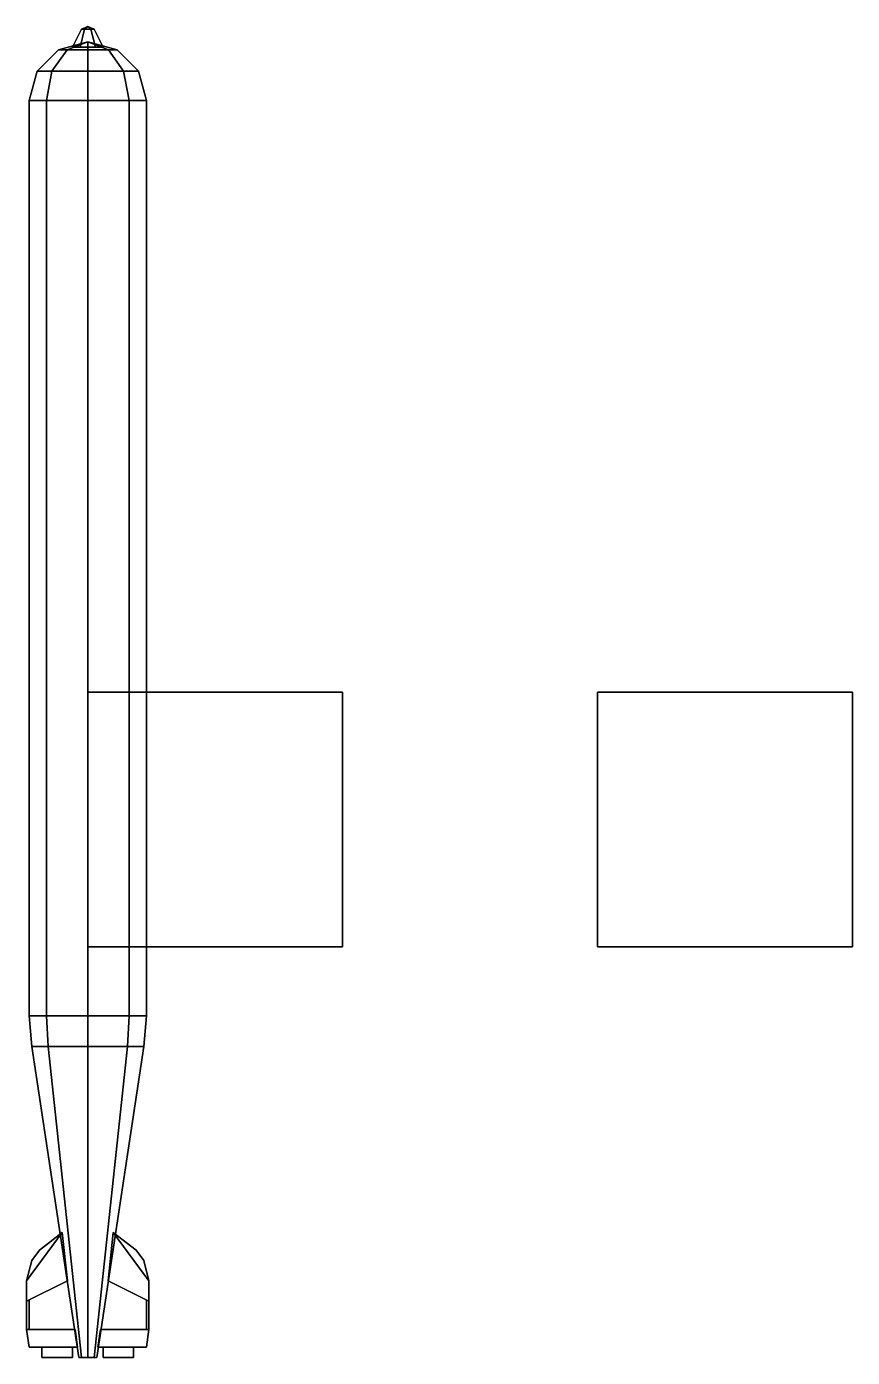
# Model space of a CAD drawing. Header units: millimetres. Extents: x -0.24 to 3, y -2.61 to 2.61.
import ezdxf

# ---------------------------------------------------------------- set-up
doc = ezdxf.new("R2010")
doc.units = ezdxf.units.MM

msp = doc.modelspace()

# ---------------------------------------------------------------- linework, layer by layer
for points in [[(-0.0125, 2.6, -0.0217), (-0.025, 2.6), (0, 2.61)], [(-0.025, 2.6), (-0.0125, 2.6, 0.0217), (0, 2.61)], [(0.0125, 2.6, -0.0217), (-0.0125, 2.6, -0.0217), (0, 2.61)], [(-0.0125, 2.6, 0.0217), (0.0125, 2.6, 0.0217), (0, 2.61)], [(0.025, 2.6), (0.0125, 2.6, -0.0217), (0, 2.61)], [(0.0125, 2.6, 0.0217), (0.025, 2.6), (0, 2.61)], [(-0.03, 2.53, -0.052), (-0.06, 2.53), (-0.025, 2.6), (-0.0125, 2.6, -0.0217)], [(-0.06, 2.53), (-0.03, 2.53, 0.052), (-0.0125, 2.6, 0.0217), (-0.025, 2.6)], [(0.03, 2.53, -0.052), (-0.03, 2.53, -0.052), (-0.0125, 2.6, -0.0217), (0.0125, 2.6, -0.0217)], [(-0.03, 2.53, 0.052), (0.03, 2.53, 0.052), (0.0125, 2.6, 0.0217), (-0.0125, 2.6, 0.0217)], [(0.06, 2.53), (0.03, 2.53, -0.052), (0.0125, 2.6, -0.0217), (0.025, 2.6)], [(0.03, 2.53, 0.052), (0.06, 2.53), (0.025, 2.6), (0.0125, 2.6, 0.0217)], [(-0.115, 2.5192), (-0.1992, 2.435), (-0.1408, 2.435, 0.1408), (-0.0813, 2.5192, 0.0813)], [(-0.0813, 2.5192, -0.0813), (-0.1408, 2.435, -0.1408), (-0.1992, 2.435), (-0.115, 2.5192)], [(-0.0813, 2.5192, 0.0813), (-0.1408, 2.435, 0.1408), (0, 2.435, 0.1992), (0, 2.5192, 0.115)], [(0, 2.5192, -0.115), (0, 2.435, -0.1992), (-0.1408, 2.435, -0.1408), (-0.0813, 2.5192, -0.0813)], [(0, 2.55), (-0.115, 2.5192), (-0.0813, 2.5192, 0.0813), (0, 2.55)], [(0, 2.55), (-0.0813, 2.5192, -0.0813), (-0.115, 2.5192), (0, 2.55)], [(0, 2.55), (-0.0813, 2.5192, 0.0813), (0, 2.5192, 0.115), (0, 2.55)], [(0, 2.55), (0, 2.5192, -0.115), (-0.0813, 2.5192, -0.0813), (0, 2.55)], [(0, 2.55), (0, 2.5192, 0.115), (0.0813, 2.5192, 0.0813), (0, 2.55)], [(0, 2.55), (0.0813, 2.5192, 0.0813), (0.115, 2.5192), (0, 2.55)], [(0, 2.55), (0.115, 2.5192), (0.0813, 2.5192, -0.0813), (0, 2.55)], [(0, 2.55), (0.0813, 2.5192, -0.0813), (0, 2.5192, -0.115), (0, 2.55)], [(0, 2.5192, 0.115), (0, 2.435, 0.1992), (0.1408, 2.435, 0.1408), (0.0813, 2.5192, 0.0813)], [(0.0813, 2.5192, -0.0813), (0.1408, 2.435, -0.1408), (0, 2.435, -0.1992), (0, 2.5192, -0.115)], [(0.0813, 2.5192, 0.0813), (0.1408, 2.435, 0.1408), (0.1992, 2.435), (0.115, 2.5192)], [(0.115, 2.5192), (0.1992, 2.435), (0.1408, 2.435, -0.1408), (0.0813, 2.5192, -0.0813)], [(-0.1992, 2.435), (-0.23, 2.32), (-0.1626, 2.32, 0.1626), (-0.1408, 2.435, 0.1408)], [(-0.1408, 2.435, -0.1408), (-0.1626, 2.32, -0.1626), (-0.23, 2.32), (-0.1992, 2.435)], [(-0.1408, 2.435, 0.1408), (-0.1626, 2.32, 0.1626), (0, 2.32, 0.23), (0, 2.435, 0.1992)], [(0, 2.435, -0.1992), (0, 2.32, -0.23), (-0.1626, 2.32, -0.1626), (-0.1408, 2.435, -0.1408)], [(0, 2.435, 0.1992), (0, 2.32, 0.23), (0.1626, 2.32, 0.1626), (0.1408, 2.435, 0.1408)], [(0.1408, 2.435, -0.1408), (0.1626, 2.32, -0.1626), (0, 2.32, -0.23), (0, 2.435, -0.1992)], [(0.1408, 2.435, 0.1408), (0.1626, 2.32, 0.1626), (0.23, 2.32), (0.1992, 2.435)], [(0.1992, 2.435), (0.23, 2.32), (0.1626, 2.32, -0.1626), (0.1408, 2.435, -0.1408)], [(-0.1626, 2.32, 0.1626), (-0.23, 2.32), (-0.23, -1.27), (-0.1626, -1.27, 0.1626)], [(-0.23, 2.32), (-0.1626, 2.32, -0.1626), (-0.1626, -1.27, -0.1626), (-0.23, -1.27)], [(0, 2.32, 0.23), (-0.1626, 2.32, 0.1626), (-0.1626, -1.27, 0.1626), (0, -1.27, 0.23)], [(-0.1626, 2.32, -0.1626), (0, 2.32, -0.23), (0, -1.27, -0.23), (-0.1626, -1.27, -0.1626)], [(0.1626, 2.32, 0.1626), (0, 2.32, 0.23), (0, -1.27, 0.23), (0.1626, -1.27, 0.1626)], [(0, 2.32, -0.23), (0.1626, 2.32, -0.1626), (0.1626, -1.27, -0.1626), (0, -1.27, -0.23)], [(0.23, 2.32), (0.1626, 2.32, 0.1626), (0.1626, -1.27, 0.1626), (0.23, -1.27)], [(0.1626, 2.32, -0.1626), (0.23, 2.32), (0.23, -1.27), (0.1626, -1.27, -0.1626)], [(1, 0, 2.25), (1, 0, 1.25), (0, 0, 1.25), (0, 0, 2.25)], [(1, 0, 1.25), (1, -1, 1.25), (0, -1, 1.25), (0, 0, 1.25)], [(0, 0, 1.25), (0, -1, 1.25), (0, -1, 2.25), (0, 0, 2.25)], [(0, 0, 2.25), (0, -1, 2.25), (1, -1, 2.25), (1, 0, 2.25)], [(1, -1, 2.25), (1, -1, 1.25), (1, 0, 1.25), (1, 0, 2.25)], [(3, 0, 1.25), (3, -1, 1.25), (2, -1, 1.25), (2, 0, 1.25)], [(2, 0, 1.25), (2, -1, 1.25), (3, -1, 1.25), (3, 0, 1.25)], [(0, -1, 2.25), (0, -1, 1.25), (1, -1, 1.25), (1, -1, 2.25)], [(-0.1626, -1.27, 0.1626), (-0.23, -1.27), (-0.22, -1.39), (-0.1556, -1.39, 0.1556)], [(-0.23, -1.27), (-0.1626, -1.27, -0.1626), (-0.1556, -1.39, -0.1556), (-0.22, -1.39)], [(0, -1.27, 0.23), (-0.1626, -1.27, 0.1626), (-0.1556, -1.39, 0.1556), (0, -1.39, 0.22)], [(-0.1626, -1.27, -0.1626), (0, -1.27, -0.23), (0, -1.39, -0.22), (-0.1556, -1.39, -0.1556)], [(0.1626, -1.27, 0.1626), (0, -1.27, 0.23), (0, -1.39, 0.22), (0.1556, -1.39, 0.1556)], [(0, -1.27, -0.23), (0.1626, -1.27, -0.1626), (0.1556, -1.39, -0.1556), (0, -1.39, -0.22)], [(0.23, -1.27), (0.1626, -1.27, 0.1626), (0.1556, -1.39, 0.1556), (0.22, -1.39)], [(0.1626, -1.27, -0.1626), (0.23, -1.27), (0.22, -1.39), (0.1556, -1.39, -0.1556)], [(-0.1556, -1.39, 0.1556), (-0.22, -1.39), (-0.035, -2.61), (-0.0247, -2.61, 0.0247)], [(-0.22, -1.39), (-0.1556, -1.39, -0.1556), (-0.0247, -2.61, -0.0247), (-0.035, -2.61)], [(0, -1.39, 0.22), (-0.1556, -1.39, 0.1556), (-0.0247, -2.61, 0.0247), (0, -2.61, 0.035)], [(-0.1556, -1.39, -0.1556), (0, -1.39, -0.22), (0, -2.61, -0.035), (-0.0247, -2.61, -0.0247)], [(0.1556, -1.39, 0.1556), (0, -1.39, 0.22), (0, -2.61, 0.035), (0.0247, -2.61, 0.0247)], [(0, -1.39, -0.22), (0.1556, -1.39, -0.1556), (0.0247, -2.61, -0.0247), (0, -2.61, -0.035)], [(0.22, -1.39), (0.1556, -1.39, 0.1556), (0.0247, -2.61, 0.0247), (0.035, -2.61)], [(0.1556, -1.39, -0.1556), (0.22, -1.39), (0.035, -2.61), (0.0247, -2.61, -0.0247)], [(-0.1, -2.12), (-0.08, -2.31), (-0.24, -2.39), (-0.24, -2.31)], [(-0.24, -2.31), (-0.24, -2.39), (-0.08, -2.31), (-0.1, -2.12)], [(-0.22, -2.23), (-0.24, -2.31), (-0.1, -2.12), (-0.19, -2.19)], [(-0.19, -2.19), (-0.1, -2.12), (-0.24, -2.31), (-0.22, -2.23)], [(0, -2.31, -0.24), (0, -2.39, -0.24), (0, -2.31, -0.08), (0, -2.12, -0.1)], [(0, -2.12, -0.1), (0, -2.31, -0.08), (0, -2.39, -0.24), (0, -2.31, -0.24)], [(0, -2.23, -0.22), (0, -2.31, -0.24), (0, -2.12, -0.1), (0, -2.19, -0.19)], [(0, -2.19, -0.19), (0, -2.12, -0.1), (0, -2.31, -0.24), (0, -2.23, -0.22)], [(0, -2.12, 0.1), (0, -2.31, 0.08), (0, -2.39, 0.24), (0, -2.31, 0.24)], [(0, -2.31, 0.24), (0, -2.39, 0.24), (0, -2.31, 0.08), (0, -2.12, 0.1)], [(0, -2.23, 0.22), (0, -2.31, 0.24), (0, -2.12, 0.1), (0, -2.19, 0.19)], [(0, -2.19, 0.19), (0, -2.12, 0.1), (0, -2.31, 0.24), (0, -2.23, 0.22)], [(0.1, -2.12), (0.08, -2.31), (0.24, -2.39), (0.24, -2.31)], [(0.24, -2.31), (0.24, -2.39), (0.08, -2.31), (0.1, -2.12)], [(0.22, -2.23), (0.24, -2.31), (0.1, -2.12), (0.19, -2.19)], [(0.19, -2.19), (0.1, -2.12), (0.24, -2.31), (0.22, -2.23)], [(-0.24, -2.39), (-0.24, -2.5), (-0.23, -2.5), (-0.23, -2.385)], [(-0.23, -2.385), (-0.23, -2.5), (-0.24, -2.5), (-0.24, -2.39)], [(0, -2.39, -0.24), (0, -2.5, -0.24), (0, -2.5, -0.23), (0, -2.385, -0.23)], [(0, -2.385, -0.23), (0, -2.5, -0.23), (0, -2.5, -0.24), (0, -2.39, -0.24)], [(0, -2.39, 0.24), (0, -2.5, 0.24), (0, -2.5, 0.23), (0, -2.385, 0.23)], [(0, -2.385, 0.23), (0, -2.5, 0.23), (0, -2.5, 0.24), (0, -2.39, 0.24)], [(0.24, -2.39), (0.24, -2.5), (0.23, -2.5), (0.23, -2.385)], [(0.23, -2.385), (0.23, -2.5), (0.24, -2.5), (0.24, -2.39)], [(-0.05, -2.5), (-0.04, -2.57), (-0.23, -2.57), (-0.24, -2.5)], [(-0.24, -2.5), (-0.23, -2.57), (-0.04, -2.57), (-0.05, -2.5)], [(0, -2.5, -0.24), (0, -2.57, -0.23), (0, -2.57, -0.04), (0, -2.5, -0.05)], [(0, -2.5, -0.05), (0, -2.57, -0.04), (0, -2.57, -0.23), (0, -2.5, -0.24)], [(0, -2.5, 0.05), (0, -2.57, 0.04), (0, -2.57, 0.23), (0, -2.5, 0.24)], [(0, -2.5, 0.24), (0, -2.57, 0.23), (0, -2.57, 0.04), (0, -2.5, 0.05)], [(0.05, -2.5), (0.04, -2.57), (0.23, -2.57), (0.24, -2.5)], [(0.24, -2.5), (0.23, -2.57), (0.04, -2.57), (0.05, -2.5)], [(-0.18, -2.57), (-0.18, -2.61), (-0.06, -2.61), (-0.06, -2.57)], [(-0.06, -2.57), (-0.06, -2.61), (-0.18, -2.61), (-0.18, -2.57)], [(0, -2.57, -0.06), (0, -2.61, -0.06), (0, -2.61, -0.18), (0, -2.57, -0.18)], [(0, -2.57, -0.18), (0, -2.61, -0.18), (0, -2.61, -0.06), (0, -2.57, -0.06)], [(0, -2.57, 0.18), (0, -2.61, 0.18), (0, -2.61, 0.06), (0, -2.57, 0.06)], [(0, -2.57, 0.06), (0, -2.61, 0.06), (0, -2.61, 0.18), (0, -2.57, 0.18)], [(0.18, -2.57), (0.18, -2.61), (0.06, -2.61), (0.06, -2.57)], [(0.06, -2.57), (0.06, -2.61), (0.18, -2.61), (0.18, -2.57)]]:
    msp.add_3dface(points)

doc.saveas('drawing.dxf')
